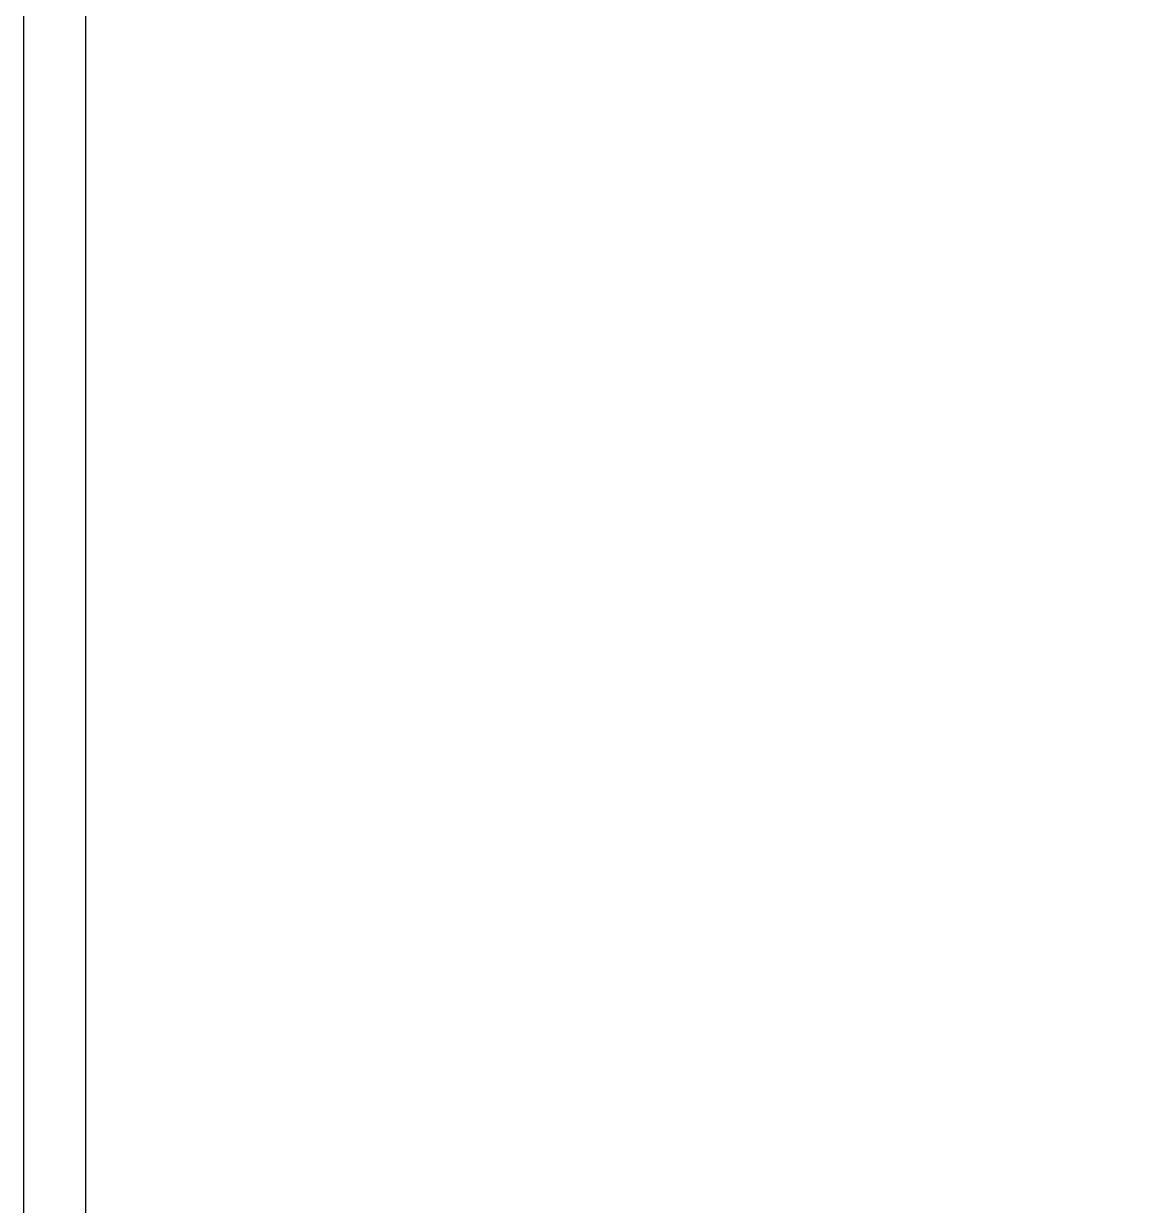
# Model space of a CAD drawing. Header units: feet. Extents: x 2754213 to 2776359, y -5767125 to -5759417.
# Drawn here: x 2770755 to 2772546, y -5764550 to -5762648 of the extents above; entities that cross this region are included whole.
import ezdxf

# ---------------------------------------------------------------- set-up
doc = ezdxf.new("R2010")
doc.units = ezdxf.units.FT
doc.header["$LTSCALE"] = 33
doc.header["$MEASUREMENT"] = 0
doc.layers.add('LENS-PARTITION', color=21, linetype='Continuous', lineweight=25)
doc.layers.add('LENS_DIMENSION', color=193, linetype='Continuous', lineweight=0)

msp = doc.modelspace()

# ---------------------------------------------------------------- linework, layer by layer
at = {"layer": 'LENS-PARTITION'}
msp.add_lwpolyline([(2770854.983637214, -5762046.573069568), (2770754.983637214, -5762046.573069568), (2770754.983637214, -5766839.573069567), (2770854.983637214, -5766839.573069567)], close=True, dxfattribs=at)
at = {"layer": 'LENS_DIMENSION'}
msp.add_lwpolyline([(2770854.983637214, -5766839.573069567), (2771474.983637214, -5766839.573069567), (2771474.983637214, -5766714.573069568), (2771794.983637214, -5766714.573069568), (2771794.983637214, -5766894.573069568), (2776128.983637214, -5766894.573069568), (2776128.983637214, -5759646.573069568), (2772454.983637215, -5759646.573069568), (2772454.983637215, -5762596.573069568), (2770854.983637214, -5762596.573069568)], close=True, dxfattribs=at)

doc.saveas('drawing.dxf')
